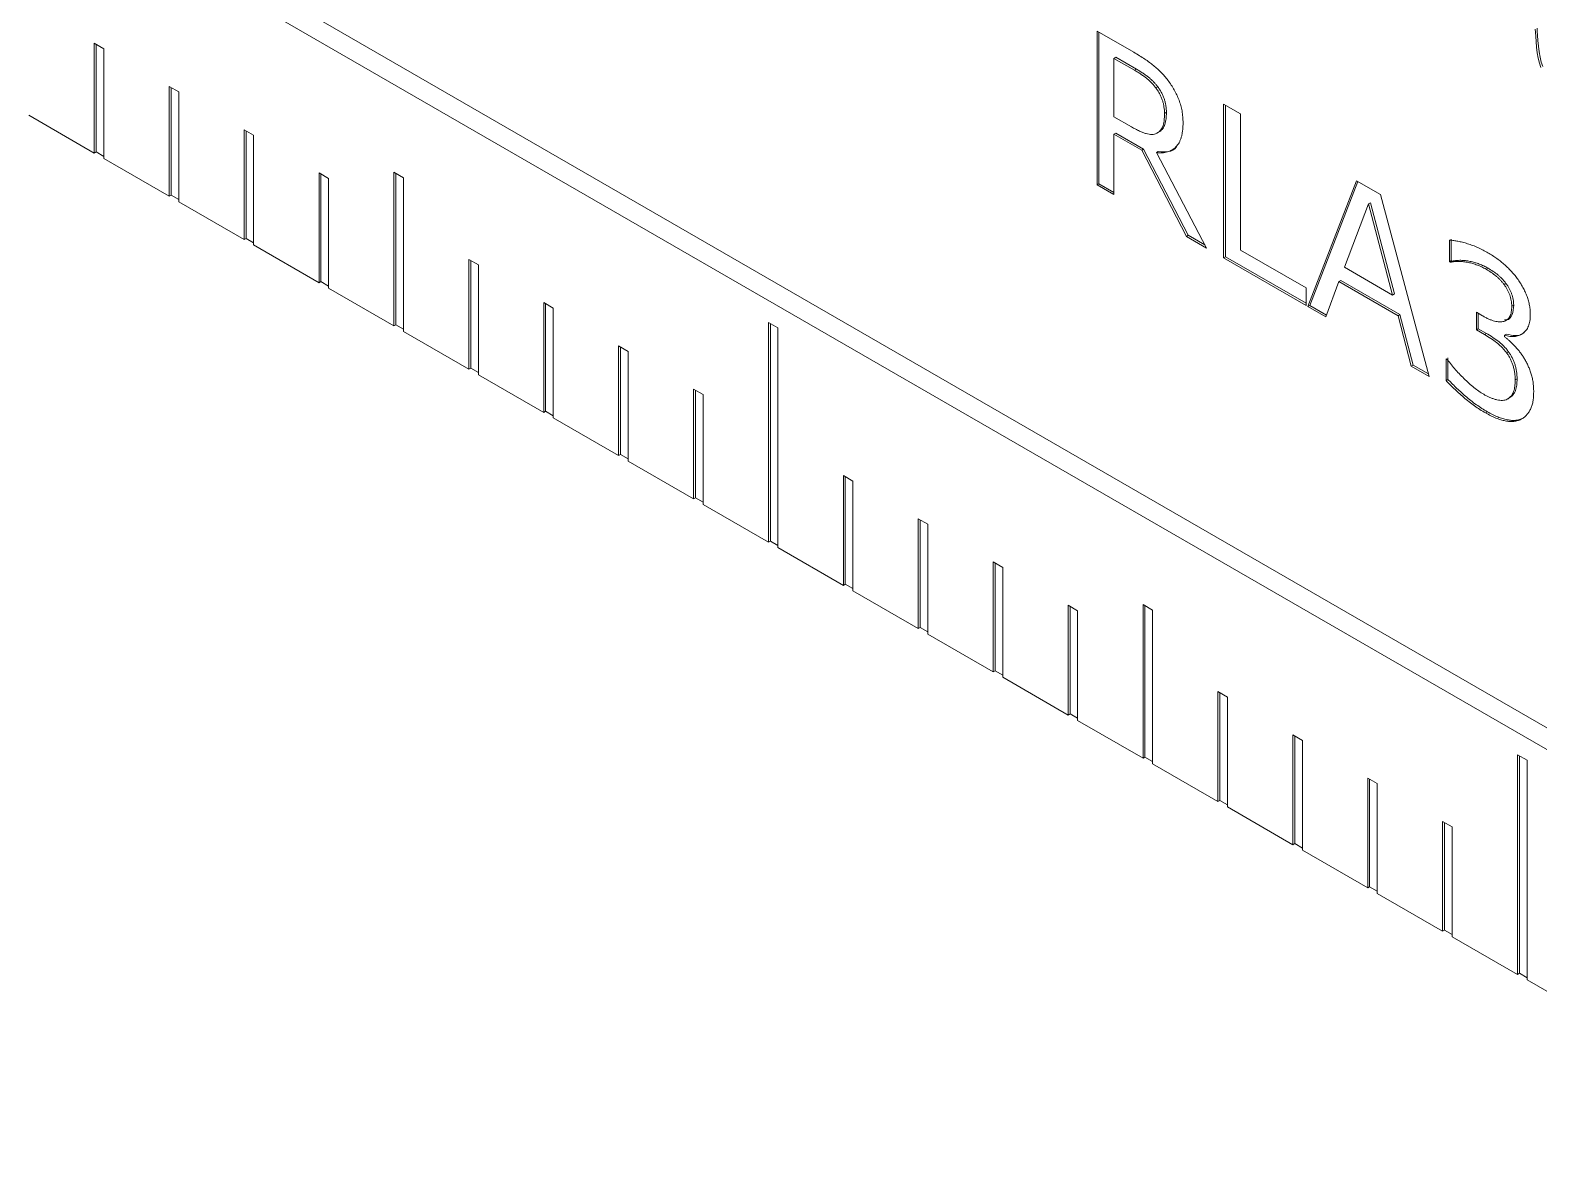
# Model space of a CAD drawing. Header units: millimetres. Extents: x 2 to 278, y 1 to 215.
# Drawn here: x 256.66 to 263.78, y 136.45 to 141.82 of the extents above; entities that cross this region are included whole.
import ezdxf

# ---------------------------------------------------------------- set-up
doc = ezdxf.new("R2010")
doc.units = ezdxf.units.MM

msp = doc.modelspace()

# ---------------------------------------------------------------- linework, layer by layer
at = {"color": 7, "linetype": 'Continuous', "lineweight": 0}
for p, q in [((161.1717, 197.6834), (267.2377, 136.4528)), ((161.2615, 197.7352), (267.3275, 136.5046)), ((261.695, 141.8198), (261.8685, 141.7197)), ((261.695, 141.0939), (261.695, 141.8198)), ((261.704, 141.0991), (261.704, 141.8146)), ((256.9622, 141.7625), (257.0071, 141.7366)), ((256.9622, 141.244), (256.9622, 141.7625)), ((256.9712, 141.2492), (256.9712, 141.7573)), ((257.0071, 141.2181), (257.0071, 141.7366)), ((261.7836, 141.6964), (261.7746, 141.6912)), ((261.7746, 141.6912), (261.7746, 141.4155)), ((261.872, 141.635), (261.7746, 141.6912)), ((261.8809, 141.6402), (261.7836, 141.6964)), ((261.8809, 141.6402), (261.872, 141.635)), ((257.3158, 141.5584), (257.3607, 141.5325)), ((257.3158, 141.0399), (257.3158, 141.5584)), ((261.9818, 141.5564), (261.9728, 141.5512)), ((257.3248, 141.0451), (257.3248, 141.5532)), ((257.3607, 141.014), (257.3607, 141.5325)), ((256.6536, 141.4222), (256.9622, 141.244)), ((261.7746, 141.4155), (261.8583, 141.3672)), ((262.0223, 141.4364), (262.0133, 141.4312)), ((262.2918, 141.4753), (262.3714, 141.4294)), ((262.2918, 140.7494), (262.2918, 141.4753)), ((262.3008, 140.7546), (262.3008, 141.4701)), ((262.3714, 141.4294), (262.3714, 140.7862)), ((257.6693, 141.3543), (257.7142, 141.3284)), ((257.6693, 140.8358), (257.6693, 141.3543)), ((257.6783, 140.841), (257.6783, 141.3491)), ((261.9855, 141.3423), (261.9765, 141.3372)), ((257.7142, 140.8099), (257.7142, 141.3284)), ((261.7836, 141.338), (261.7746, 141.3328)), ((261.7746, 141.3328), (261.7746, 141.048)), ((261.9059, 141.257), (261.7746, 141.3328)), ((261.9149, 141.2622), (261.7836, 141.338)), ((256.9712, 141.2492), (256.9622, 141.244)), ((256.9712, 141.2492), (257.0071, 141.2284)), ((257.0071, 141.2181), (257.3158, 141.0399)), ((261.9149, 141.2622), (261.9059, 141.257)), ((262.1165, 140.8506), (261.9059, 141.257)), ((262.1255, 140.8558), (261.9149, 141.2622)), ((261.9842, 141.2512), (261.9753, 141.246)), ((261.9753, 141.246), (262.2122, 140.7953)), ((258.0229, 141.1502), (258.0678, 141.1243)), ((258.0229, 140.6317), (258.0229, 141.1502)), ((258.0319, 140.6369), (258.0319, 141.145)), ((258.3764, 141.1535), (258.4213, 141.1276)), ((258.3764, 140.4276), (258.3764, 141.1535)), ((258.3854, 140.4328), (258.3854, 141.1483)), ((258.0678, 140.6058), (258.0678, 141.1243)), ((258.4213, 140.4016), (258.4213, 141.1276)), ((261.704, 141.0991), (261.695, 141.0939)), ((261.7746, 141.048), (261.695, 141.0939)), ((261.7746, 141.0583), (261.704, 141.0991)), ((262.6897, 140.5197), (262.9201, 141.1126)), ((262.6987, 140.5249), (262.9258, 141.1093)), ((262.9201, 141.1126), (263.0322, 141.0479)), ((257.3248, 141.0451), (257.3158, 141.0399)), ((257.3248, 141.0451), (257.3607, 141.0243)), ((257.3607, 141.014), (257.6693, 140.8358)), ((262.9761, 141.004), (262.8622, 140.7049)), ((262.9851, 141.0092), (262.9761, 141.004)), ((263.0896, 140.5737), (262.9761, 141.004)), ((263.0986, 140.5788), (262.9851, 141.0092)), ((263.0322, 141.0479), (263.2626, 140.189)), ((262.1255, 140.8558), (262.1165, 140.8506)), ((262.2122, 140.7953), (262.1165, 140.8506)), ((262.2044, 140.8102), (262.1255, 140.8558)), ((257.6783, 140.841), (257.6693, 140.8358)), ((257.6783, 140.841), (257.7142, 140.8202)), ((257.7142, 140.8099), (258.0229, 140.6317)), ((262.3714, 140.7862), (262.6817, 140.607)), ((263.3581, 140.7311), (263.3581, 140.8325)), ((263.3671, 140.7363), (263.3671, 140.8377)), ((258.73, 140.742), (258.7749, 140.7161)), ((258.73, 140.2235), (258.73, 140.742)), ((258.739, 140.2287), (258.739, 140.7368)), ((258.7749, 140.1975), (258.7749, 140.7161)), ((262.3008, 140.7546), (262.2918, 140.7494)), ((262.6817, 140.5243), (262.2918, 140.7494)), ((262.6817, 140.5347), (262.3008, 140.7546)), ((262.8622, 140.7049), (263.0896, 140.5737)), ((263.3671, 140.7363), (263.3581, 140.7311)), ((263.3623, 140.7287), (263.3581, 140.7311)), ((263.3713, 140.7339), (263.3623, 140.7287)), ((263.3713, 140.7339), (263.3671, 140.7363)), ((258.0319, 140.6369), (258.0229, 140.6317)), ((258.0319, 140.6369), (258.0678, 140.6161)), ((262.8365, 140.6371), (262.7745, 140.4708)), ((262.8455, 140.6423), (262.8365, 140.6371)), ((263.1158, 140.4759), (262.8365, 140.6371)), ((263.1247, 140.4811), (262.8455, 140.6423)), ((263.5403, 140.7006), (263.5313, 140.6955)), ((258.0678, 140.6058), (258.3764, 140.4276)), ((262.6817, 140.607), (262.6817, 140.5243)), ((263.0986, 140.5788), (263.0896, 140.5737)), ((263.625, 140.6286), (263.6161, 140.6234)), ((259.0835, 140.5379), (259.1284, 140.5119)), ((259.0835, 140.0194), (259.0835, 140.5379)), ((259.0925, 140.0246), (259.0925, 140.5327)), ((259.1284, 139.9934), (259.1284, 140.5119)), ((262.6987, 140.5249), (262.6897, 140.5197)), ((262.7745, 140.4708), (262.6897, 140.5197)), ((262.7777, 140.4793), (262.6987, 140.5249)), ((263.4854, 140.4922), (263.5144, 140.4755)), ((263.4854, 140.4095), (263.4854, 140.4922)), ((263.6615, 140.5264), (263.6525, 140.5212)), ((258.3854, 140.4328), (258.3764, 140.4276)), ((258.3854, 140.4328), (258.4213, 140.412)), ((260.1442, 140.4441), (260.1891, 140.4181)), ((260.1442, 139.4071), (260.1442, 140.4441)), ((260.1532, 139.4122), (260.1532, 140.4389)), ((260.1891, 139.3811), (260.1891, 140.4181)), ((263.1247, 140.4811), (263.1158, 140.4759)), ((263.1778, 140.2379), (263.1158, 140.4759)), ((263.1868, 140.2431), (263.1247, 140.4811)), ((263.4944, 140.4147), (263.4944, 140.487)), ((258.4213, 140.4016), (258.73, 140.2235)), ((263.4944, 140.4147), (263.4854, 140.4095)), ((263.5234, 140.3876), (263.4854, 140.4095)), ((263.5324, 140.3927), (263.4944, 140.4147)), ((263.5324, 140.3927), (263.5234, 140.3876)), ((263.6278, 140.389), (263.6188, 140.3838)), ((263.6188, 140.3838), (263.6188, 140.3769)), ((259.4371, 140.3338), (259.482, 140.3078)), ((259.4371, 139.8153), (259.4371, 140.3338)), ((259.4461, 139.8204), (259.4461, 140.3286)), ((259.482, 139.7893), (259.482, 140.3078)), ((263.3511, 140.1755), (263.3511, 140.2769)), ((263.6369, 140.306), (263.6279, 140.3009)), ((258.739, 140.2287), (258.73, 140.2235)), ((258.739, 140.2287), (258.7749, 140.2079)), ((263.1868, 140.2431), (263.1778, 140.2379)), ((263.2626, 140.189), (263.1778, 140.2379)), ((263.2593, 140.2012), (263.1868, 140.2431)), ((263.3422, 140.2717), (263.3485, 140.268)), ((263.3422, 140.1703), (263.3422, 140.2717)), ((258.7749, 140.1975), (259.0835, 140.0194)), ((263.3511, 140.1755), (263.3422, 140.1703)), ((263.6774, 140.1777), (263.6684, 140.1725)), ((259.7906, 140.1297), (259.8355, 140.1037)), ((259.7906, 139.6112), (259.7906, 140.1297)), ((259.7996, 139.6163), (259.7996, 140.1245)), ((259.8355, 139.5852), (259.8355, 140.1037)), ((263.6392, 140.0867), (263.6302, 140.0815)), ((259.0925, 140.0246), (259.0835, 140.0194)), ((259.0925, 140.0246), (259.1284, 140.0038)), ((259.1284, 139.9934), (259.4371, 139.8153)), ((263.5371, 140.0225), (263.5282, 140.0173)), ((259.4461, 139.8204), (259.4371, 139.8153)), ((259.4461, 139.8204), (259.482, 139.7997)), ((259.482, 139.7893), (259.7906, 139.6112)), ((260.4978, 139.7215), (260.5427, 139.6955)), ((260.4978, 139.203), (260.4978, 139.7215)), ((260.5067, 139.2081), (260.5067, 139.7163)), ((260.5427, 139.177), (260.5427, 139.6955)), ((259.7996, 139.6163), (259.7906, 139.6112)), ((259.7996, 139.6163), (259.8355, 139.5956)), ((259.8355, 139.5852), (260.1442, 139.4071)), ((260.8513, 139.5174), (260.8962, 139.4914)), ((260.8513, 138.9989), (260.8513, 139.5174)), ((260.8603, 139.004), (260.8603, 139.5122)), ((260.8962, 138.9729), (260.8962, 139.4914)), ((260.1532, 139.4122), (260.1442, 139.4071)), ((260.1532, 139.4122), (260.1891, 139.3915)), ((260.1891, 139.3811), (260.4978, 139.203)), ((261.2049, 139.3133), (261.2498, 139.2873)), ((261.2049, 138.7948), (261.2049, 139.3133)), ((261.2138, 138.7999), (261.2138, 139.3081)), ((261.2498, 138.7688), (261.2498, 139.2873)), ((260.5067, 139.2081), (260.4978, 139.203)), ((260.5067, 139.2081), (260.5427, 139.1874)), ((260.5427, 139.177), (260.8513, 138.9989)), ((261.5584, 139.1092), (261.6033, 139.0832)), ((261.5584, 138.5907), (261.5584, 139.1092)), ((261.5674, 138.5958), (261.5674, 139.104)), ((261.6033, 138.5647), (261.6033, 139.0832)), ((261.912, 139.1125), (261.9569, 139.0865)), ((261.912, 138.3865), (261.912, 139.1125)), ((261.9209, 138.3917), (261.9209, 139.1073)), ((261.9569, 138.3606), (261.9569, 139.0865)), ((260.8603, 139.004), (260.8513, 138.9989)), ((260.8603, 139.004), (260.8962, 138.9833)), ((260.8962, 138.9729), (261.2049, 138.7948)), ((261.2138, 138.7999), (261.2049, 138.7948)), ((261.2138, 138.7999), (261.2498, 138.7792)), ((261.2498, 138.7688), (261.5584, 138.5907)), ((262.2655, 138.701), (262.3104, 138.675)), ((262.2655, 138.1824), (262.2655, 138.701)), ((262.2745, 138.1876), (262.2745, 138.6958)), ((262.3104, 138.1565), (262.3104, 138.675)), ((261.5674, 138.5958), (261.5584, 138.5907)), ((261.5674, 138.5958), (261.6033, 138.5751)), ((261.6033, 138.5647), (261.912, 138.3865)), ((262.6191, 138.4968), (262.664, 138.4709)), ((262.6191, 137.9783), (262.6191, 138.4968)), ((262.6281, 137.9835), (262.6281, 138.4917)), ((262.664, 137.9524), (262.664, 138.4709)), ((261.9209, 138.3917), (261.912, 138.3865)), ((261.9209, 138.3917), (261.9569, 138.371)), ((261.9569, 138.3606), (262.2655, 138.1824)), ((263.6797, 138.403), (263.7246, 138.3771)), ((263.6797, 137.366), (263.6797, 138.403)), ((263.6887, 137.3712), (263.6887, 138.3979)), ((263.7246, 137.3401), (263.7246, 138.3771)), ((262.9726, 138.2927), (263.0175, 138.2668)), ((262.9726, 137.7742), (262.9726, 138.2927)), ((262.9816, 137.7794), (262.9816, 138.2876)), ((263.0175, 137.7483), (263.0175, 138.2668)), ((262.2745, 138.1876), (262.2655, 138.1824)), ((262.2745, 138.1876), (262.3104, 138.1669)), ((262.3104, 138.1565), (262.6191, 137.9783)), ((263.3262, 138.0886), (263.3711, 138.0627)), ((263.3262, 137.5701), (263.3262, 138.0886)), ((263.3352, 137.5753), (263.3352, 138.0835)), ((263.3711, 137.5442), (263.3711, 138.0627)), ((262.6281, 137.9835), (262.6191, 137.9783)), ((262.6281, 137.9835), (262.664, 137.9628)), ((262.664, 137.9524), (262.9726, 137.7742)), ((262.9816, 137.7794), (262.9726, 137.7742)), ((262.9816, 137.7794), (263.0175, 137.7587)), ((263.0175, 137.7483), (263.3262, 137.5701)), ((263.3352, 137.5753), (263.3262, 137.5701)), ((263.3352, 137.5753), (263.3711, 137.5546)), ((263.3711, 137.5442), (263.6797, 137.366)), ((263.6887, 137.3712), (263.6797, 137.366)), ((263.6887, 137.3712), (263.7246, 137.3505)), ((263.7246, 137.3401), (264.0333, 137.1619))]:
    msp.add_line(p, q, dxfattribs=at)
for points in [[(263.7895, 141.6477), (263.7693, 141.6943), (263.7655, 141.7981), (263.763, 141.8286)], [(263.7984, 141.6529), (263.7783, 141.6995), (263.7745, 141.8033), (263.7719, 141.8338)]]:
    msp.add_open_spline(points, degree=3, dxfattribs=at)
for points, knots in [([(261.8685, 141.7197), (261.8774, 141.7144), (261.8946, 141.7043), (261.9192, 141.6886), (261.9414, 141.673), (261.9616, 141.6577), (261.9802, 141.6418), (261.9975, 141.6248), (262.0141, 141.6069), (262.0243, 141.5939), (262.0294, 141.5875)], [0, 0, 0, 0, 0.1610625, 0.3089054, 0.4423639, 0.5632137, 0.6760455, 0.7856792, 0.8934724, 1, 1, 1, 1]), ([(261.9728, 141.5512), (261.9697, 141.5553), (261.9634, 141.5635), (261.953, 141.575), (261.9418, 141.5858), (261.9298, 141.5962), (261.9168, 141.6061), (261.9028, 141.6158), (261.8878, 141.6258), (261.8773, 141.6319), (261.872, 141.635)], [0, 0, 0, 0, 0.105424, 0.212675, 0.325637, 0.443067, 0.566952, 0.701804, 0.84571, 1, 1, 1, 1]), ([(261.9818, 141.5564), (261.9787, 141.5605), (261.9724, 141.5687), (261.962, 141.5802), (261.9508, 141.591), (261.9388, 141.6014), (261.9258, 141.6113), (261.9118, 141.621), (261.8967, 141.631), (261.8863, 141.637), (261.8809, 141.6402)], [0, 0, 0, 0, 0.105424, 0.212675, 0.325637, 0.443067, 0.566952, 0.701804, 0.84571, 1, 1, 1, 1]), ([(262.0223, 141.4364), (262.0222, 141.4415), (262.0219, 141.4516), (262.0202, 141.467), (262.0172, 141.4823), (262.0131, 141.4974), (262.0076, 141.5124), (262.0006, 141.5274), (261.9919, 141.5422), (261.9852, 141.5516), (261.9818, 141.5564)], [0, 0, 0, 0, 0.135675, 0.264775, 0.388812, 0.508973, 0.626827, 0.746498, 0.870357, 1, 1, 1, 1]), ([(262.0294, 141.5875), (262.0348, 141.5801), (262.0455, 141.5654), (262.0595, 141.542), (262.072, 141.5182), (262.0824, 141.4937), (262.091, 141.4682), (262.0966, 141.4418), (262.1004, 141.414), (262.1007, 141.3959), (262.1008, 141.3864)], [0, 0, 0, 0, 0.120468, 0.237916, 0.353453, 0.468971, 0.587832, 0.714804, 0.851369, 1, 1, 1, 1]), ([(262.0133, 141.4312), (262.0132, 141.4363), (262.0129, 141.4464), (262.0112, 141.4619), (262.0082, 141.4772), (262.0042, 141.4922), (261.9986, 141.5073), (261.9916, 141.5222), (261.9829, 141.537), (261.9762, 141.5464), (261.9728, 141.5512)], [0, 0, 0, 0, 0.135675, 0.264775, 0.388812, 0.508973, 0.626827, 0.746498, 0.870357, 1, 1, 1, 1]), ([(261.9765, 141.3372), (261.9795, 141.3389), (261.9854, 141.3424), (261.993, 141.3496), (261.9993, 141.3583), (262.0046, 141.3685), (262.0086, 141.3806), (262.0114, 141.3952), (262.0129, 141.4123), (262.0132, 141.4247), (262.0133, 141.4312)], [0, 0, 0, 0, 0.117026, 0.229435, 0.342731, 0.454797, 0.572692, 0.702252, 0.844657, 1, 1, 1, 1]), ([(261.9855, 141.3423), (261.9885, 141.3441), (261.9944, 141.3476), (262.002, 141.3548), (262.0083, 141.3635), (262.0135, 141.3737), (262.0175, 141.3858), (262.0204, 141.4004), (262.0219, 141.4175), (262.0222, 141.4299), (262.0223, 141.4364)], [0, 0, 0, 0, 0.117026, 0.229435, 0.342731, 0.454797, 0.572692, 0.702252, 0.844657, 1, 1, 1, 1]), ([(261.8583, 141.3672), (261.8646, 141.3637), (261.8769, 141.3569), (261.8947, 141.3479), (261.9112, 141.341), (261.9265, 141.3356), (261.9408, 141.3323), (261.9539, 141.3312), (261.9659, 141.3329), (261.973, 141.3357), (261.9765, 141.3372)], [0, 0, 0, 0, 0.1513464, 0.2930979, 0.4248346, 0.5489506, 0.6656396, 0.7789961, 0.8895799, 1, 1, 1, 1]), ([(262.1008, 141.3864), (262.1008, 141.38), (262.1006, 141.3674), (262.0989, 141.3498), (262.0963, 141.3335), (262.0928, 141.3185), (262.088, 141.305), (262.0823, 141.2928), (262.0754, 141.2823), (262.0676, 141.273), (262.0588, 141.2651), (262.0493, 141.2584), (262.0388, 141.2532), (262.0277, 141.2491), (262.0157, 141.2464), (262.003, 141.2448), (261.9895, 141.2447), (261.9801, 141.2455), (261.9753, 141.246)], [0, 0, 0, 0, 0.070379, 0.137941, 0.203477, 0.266796, 0.32892, 0.389612, 0.44954, 0.509376, 0.56879, 0.628555, 0.687908, 0.748294, 0.809298, 0.871499, 0.934655, 1, 1, 1, 1]), ([(262.0703, 141.2736), (262.0699, 141.2729), (262.0531, 141.2463), (262.0182, 141.2488), (261.9842, 141.2512)], [0, 0, 0, 0, 0.0257918, 1, 1, 1, 1]), ([(263.3581, 140.8325), (263.3634, 140.8322), (263.3748, 140.8317), (263.3936, 140.8288), (263.4148, 140.8243), (263.438, 140.8181), (263.4623, 140.8102), (263.4867, 140.8005), (263.5107, 140.7895), (263.5266, 140.7807), (263.5345, 140.7763)], [0, 0, 0, 0, 0.097197, 0.206522, 0.328964, 0.463287, 0.6023, 0.738466, 0.870204, 1, 1, 1, 1]), ([(263.5345, 140.7763), (263.5419, 140.7719), (263.5563, 140.7634), (263.5773, 140.7495), (263.5968, 140.735), (263.6152, 140.7202), (263.6324, 140.7045), (263.6487, 140.6878), (263.6641, 140.6702), (263.6737, 140.6576), (263.6785, 140.6514)], [0, 0, 0, 0, 0.147691, 0.286686, 0.417458, 0.540408, 0.658927, 0.77382, 0.887813, 1, 1, 1, 1]), ([(263.5313, 140.6955), (263.5246, 140.6991), (263.5108, 140.7067), (263.4899, 140.7154), (263.4684, 140.7224), (263.4465, 140.7279), (263.4246, 140.7311), (263.4031, 140.7327), (263.3822, 140.732), (263.369, 140.7298), (263.3623, 140.7287)], [0, 0, 0, 0, 0.111802, 0.228626, 0.349932, 0.4776, 0.60761, 0.737895, 0.868372, 1, 1, 1, 1]), ([(263.5403, 140.7006), (263.5335, 140.7043), (263.5198, 140.7119), (263.4989, 140.7206), (263.4774, 140.7276), (263.4555, 140.7331), (263.4336, 140.7363), (263.412, 140.7379), (263.3912, 140.7371), (263.3779, 140.735), (263.3713, 140.7339)], [0, 0, 0, 0, 0.111802, 0.228626, 0.349932, 0.4776, 0.60761, 0.737895, 0.868372, 1, 1, 1, 1]), ([(263.6161, 140.6234), (263.6131, 140.6272), (263.6071, 140.6348), (263.5976, 140.6453), (263.5878, 140.655), (263.5739, 140.6671), (263.555, 140.6811), (263.5394, 140.6905), (263.5313, 140.6955)], [0, 0, 0, 0, 0.118536, 0.236301, 0.354267, 0.472041, 0.722442, 1, 1, 1, 1]), ([(263.625, 140.6286), (263.6221, 140.6324), (263.6161, 140.64), (263.6066, 140.6505), (263.5968, 140.6602), (263.5829, 140.6723), (263.564, 140.6862), (263.5484, 140.6957), (263.5403, 140.7006)], [0, 0, 0, 0, 0.118536, 0.236301, 0.354267, 0.472041, 0.722442, 1, 1, 1, 1]), ([(263.6785, 140.6514), (263.6833, 140.6446), (263.6929, 140.6312), (263.7052, 140.61), (263.7159, 140.5888), (263.7247, 140.5672), (263.7316, 140.5455), (263.7366, 140.5234), (263.7395, 140.5011), (263.7398, 140.4867), (263.74, 140.4793)], [0, 0, 0, 0, 0.128774, 0.251922, 0.372562, 0.491265, 0.611587, 0.735613, 0.864074, 1, 1, 1, 1]), ([(263.6525, 140.5212), (263.6524, 140.5257), (263.6521, 140.5344), (263.6504, 140.5478), (263.6473, 140.5611), (263.643, 140.5743), (263.6378, 140.5871), (263.6314, 140.5996), (263.6243, 140.6119), (263.6188, 140.6195), (263.6161, 140.6234)], [0, 0, 0, 0, 0.138685, 0.268352, 0.394513, 0.517093, 0.637398, 0.75612, 0.877475, 1, 1, 1, 1]), ([(263.6615, 140.5264), (263.6614, 140.5309), (263.6611, 140.5396), (263.6594, 140.553), (263.6562, 140.5663), (263.652, 140.5795), (263.6468, 140.5923), (263.6404, 140.6048), (263.6333, 140.6171), (263.6278, 140.6247), (263.625, 140.6286)], [0, 0, 0, 0, 0.138685, 0.268352, 0.394513, 0.517093, 0.637398, 0.75612, 0.877475, 1, 1, 1, 1]), ([(263.5144, 140.4755), (263.5195, 140.4726), (263.5295, 140.4669), (263.5441, 140.4602), (263.5579, 140.4545), (263.5709, 140.4507), (263.5831, 140.448), (263.5946, 140.4469), (263.6051, 140.4475), (263.615, 140.4491), (263.6238, 140.4525), (263.6315, 140.4575), (263.638, 140.4642), (263.6434, 140.4723), (263.6475, 140.4822), (263.6504, 140.4938), (263.6521, 140.5068), (263.6524, 140.5163), (263.6525, 140.5212)], [0, 0, 0, 0, 0.077526, 0.150977, 0.220546, 0.288009, 0.352253, 0.413891, 0.474299, 0.533413, 0.591112, 0.646828, 0.702339, 0.758009, 0.815, 0.873666, 0.934922, 1, 1, 1, 1]), ([(263.6178, 140.4561), (263.6213, 140.4558), (263.6381, 140.4547), (263.6576, 140.4787), (263.6602, 140.5105), (263.6615, 140.5264)], [0, 0, 0, 0, 0.116568, 0.55736, 1, 1, 1, 1]), ([(263.74, 140.4793), (263.7399, 140.4743), (263.7396, 140.4645), (263.738, 140.4506), (263.7351, 140.4381), (263.7313, 140.4264), (263.7261, 140.4161), (263.7199, 140.407), (263.7125, 140.3991), (263.7041, 140.3923), (263.6949, 140.3867), (263.6852, 140.3824), (263.6753, 140.3792), (263.6648, 140.3774), (263.6538, 140.3773), (263.6426, 140.3778), (263.6309, 140.38), (263.6228, 140.3825), (263.6188, 140.3838)], [0, 0, 0, 0, 0.065036, 0.128053, 0.190342, 0.252169, 0.313898, 0.375927, 0.43934, 0.504626, 0.569636, 0.633459, 0.695488, 0.756688, 0.817544, 0.877904, 0.93876, 1, 1, 1, 1]), ([(263.6279, 140.3009), (263.6246, 140.3052), (263.6179, 140.314), (263.6067, 140.3262), (263.5946, 140.3377), (263.5769, 140.3525), (263.553, 140.3696), (263.5335, 140.3815), (263.5234, 140.3876)], [0, 0, 0, 0, 0.108534, 0.219357, 0.33646, 0.459944, 0.721171, 1, 1, 1, 1]), ([(263.6369, 140.306), (263.6335, 140.3104), (263.6269, 140.3192), (263.6157, 140.3313), (263.6036, 140.3429), (263.5859, 140.3577), (263.562, 140.3748), (263.5425, 140.3866), (263.5324, 140.3927)], [0, 0, 0, 0, 0.108534, 0.219357, 0.33646, 0.459944, 0.721171, 1, 1, 1, 1]), ([(263.6188, 140.3769), (263.6223, 140.3741), (263.6296, 140.3683), (263.6409, 140.3581), (263.6528, 140.3466), (263.6653, 140.3339), (263.6777, 140.3203), (263.6893, 140.3062), (263.7001, 140.292), (263.7064, 140.2821), (263.7096, 140.2772)], [0, 0, 0, 0, 0.105868, 0.222445, 0.347448, 0.482345, 0.61944, 0.752141, 0.877881, 1, 1, 1, 1]), ([(263.7182, 140.4064), (263.7141, 140.4015), (263.7019, 140.3868), (263.6703, 140.3796), (263.642, 140.3858), (263.6278, 140.389)], [0, 0, 0, 0, 0.201372, 0.600765, 1, 1, 1, 1]), ([(263.6684, 140.1725), (263.6683, 140.1788), (263.6682, 140.1909), (263.666, 140.2093), (263.6627, 140.2266), (263.6579, 140.2432), (263.652, 140.2588), (263.645, 140.2737), (263.637, 140.2878), (263.6309, 140.2965), (263.6279, 140.3009)], [0, 0, 0, 0, 0.155754, 0.29967, 0.431789, 0.554287, 0.669526, 0.781586, 0.890796, 1, 1, 1, 1]), ([(263.6774, 140.1777), (263.6773, 140.184), (263.6771, 140.1961), (263.6749, 140.2144), (263.6717, 140.2318), (263.6669, 140.2484), (263.661, 140.264), (263.654, 140.2789), (263.646, 140.293), (263.6399, 140.3017), (263.6369, 140.306)], [0, 0, 0, 0, 0.155754, 0.29967, 0.431789, 0.554287, 0.669526, 0.781586, 0.890796, 1, 1, 1, 1]), ([(263.7096, 140.2772), (263.7129, 140.2717), (263.7195, 140.2605), (263.7283, 140.2428), (263.7362, 140.2243), (263.7433, 140.2049), (263.7491, 140.1843), (263.7532, 140.1625), (263.7554, 140.1394), (263.7558, 140.124), (263.7559, 140.1159)], [0, 0, 0, 0, 0.10594, 0.213787, 0.324066, 0.439202, 0.56173, 0.694269, 0.840432, 1, 1, 1, 1]), ([(263.3485, 140.268), (263.3547, 140.26), (263.3673, 140.2435), (263.3874, 140.2196), (263.4094, 140.1963), (263.4324, 140.1734), (263.456, 140.1517), (263.4796, 140.1324), (263.5028, 140.1153), (263.5181, 140.106), (263.5257, 140.1014)], [0, 0, 0, 0, 0.116294, 0.2372, 0.36303, 0.495154, 0.627332, 0.755653, 0.878942, 1, 1, 1, 1]), ([(263.5282, 140.0173), (263.5195, 140.0225), (263.5021, 140.0328), (263.4762, 140.0506), (263.4506, 140.0698), (263.4255, 140.0906), (263.4017, 140.1116), (263.3798, 140.1318), (263.3601, 140.1511), (263.3479, 140.1641), (263.3422, 140.1703)], [0, 0, 0, 0, 0.136462, 0.271484, 0.407441, 0.542996, 0.673291, 0.792683, 0.901568, 1, 1, 1, 1]), ([(263.5371, 140.0225), (263.5284, 140.0276), (263.5111, 140.0379), (263.4852, 140.0558), (263.4595, 140.075), (263.4345, 140.0958), (263.4107, 140.1168), (263.3888, 140.137), (263.3691, 140.1563), (263.3569, 140.1693), (263.3511, 140.1755)], [0, 0, 0, 0, 0.136462, 0.271484, 0.407441, 0.542996, 0.673291, 0.792683, 0.901568, 1, 1, 1, 1]), ([(263.6302, 140.0815), (263.6333, 140.0834), (263.6394, 140.0869), (263.6471, 140.0943), (263.6538, 140.1025), (263.6592, 140.1123), (263.6634, 140.1241), (263.6664, 140.1379), (263.6681, 140.1543), (263.6683, 140.1663), (263.6684, 140.1725)], [0, 0, 0, 0, 0.121772, 0.23884, 0.352829, 0.466269, 0.582773, 0.709745, 0.848399, 1, 1, 1, 1]), ([(263.6392, 140.0867), (263.6423, 140.0885), (263.6484, 140.0921), (263.6561, 140.0995), (263.6628, 140.1077), (263.6682, 140.1175), (263.6724, 140.1292), (263.6753, 140.1431), (263.677, 140.1595), (263.6773, 140.1714), (263.6774, 140.1777)], [0, 0, 0, 0, 0.121772, 0.23884, 0.352829, 0.466269, 0.582773, 0.709745, 0.848399, 1, 1, 1, 1]), ([(263.5257, 140.1014), (263.5302, 140.0989), (263.5393, 140.0938), (263.5532, 140.088), (263.5675, 140.0829), (263.5819, 140.0791), (263.5959, 140.0766), (263.6088, 140.076), (263.6203, 140.0775), (263.627, 140.0802), (263.6302, 140.0815)], [0, 0, 0, 0, 0.11941, 0.244121, 0.372403, 0.50749, 0.640976, 0.766531, 0.88611, 1, 1, 1, 1]), ([(263.7559, 140.1159), (263.7557, 140.1079), (263.7554, 140.0922), (263.7525, 140.0703), (263.7475, 140.0509), (263.7406, 140.0335), (263.732, 140.0184), (263.7219, 140.0054), (263.7101, 139.9948), (263.701, 139.9895), (263.6965, 139.9869)], [0, 0, 0, 0, 0.134031, 0.262893, 0.388963, 0.513308, 0.636228, 0.756857, 0.878011, 1, 1, 1, 1]), ([(263.6965, 139.9869), (263.6911, 139.9845), (263.6803, 139.9799), (263.6622, 139.9765), (263.6427, 139.9762), (263.6219, 139.9791), (263.6, 139.9846), (263.577, 139.9927), (263.5529, 140.0036), (263.5365, 140.0127), (263.5282, 140.0173)], [0, 0, 0, 0, 0.11815, 0.236185, 0.355756, 0.477095, 0.601881, 0.730422, 0.86283, 1, 1, 1, 1]), ([(263.7055, 139.9921), (263.7001, 139.9897), (263.6893, 139.9851), (263.6712, 139.9817), (263.6517, 139.9814), (263.6309, 139.9843), (263.609, 139.9898), (263.5859, 139.9979), (263.5619, 140.0088), (263.5455, 140.0179), (263.5371, 140.0225)], [0, 0, 0, 0, 0.11815, 0.236185, 0.355756, 0.477095, 0.601881, 0.730422, 0.86283, 1, 1, 1, 1])]:
    msp.add_open_spline(points, degree=3, knots=knots, dxfattribs=at)

doc.saveas('drawing.dxf')
